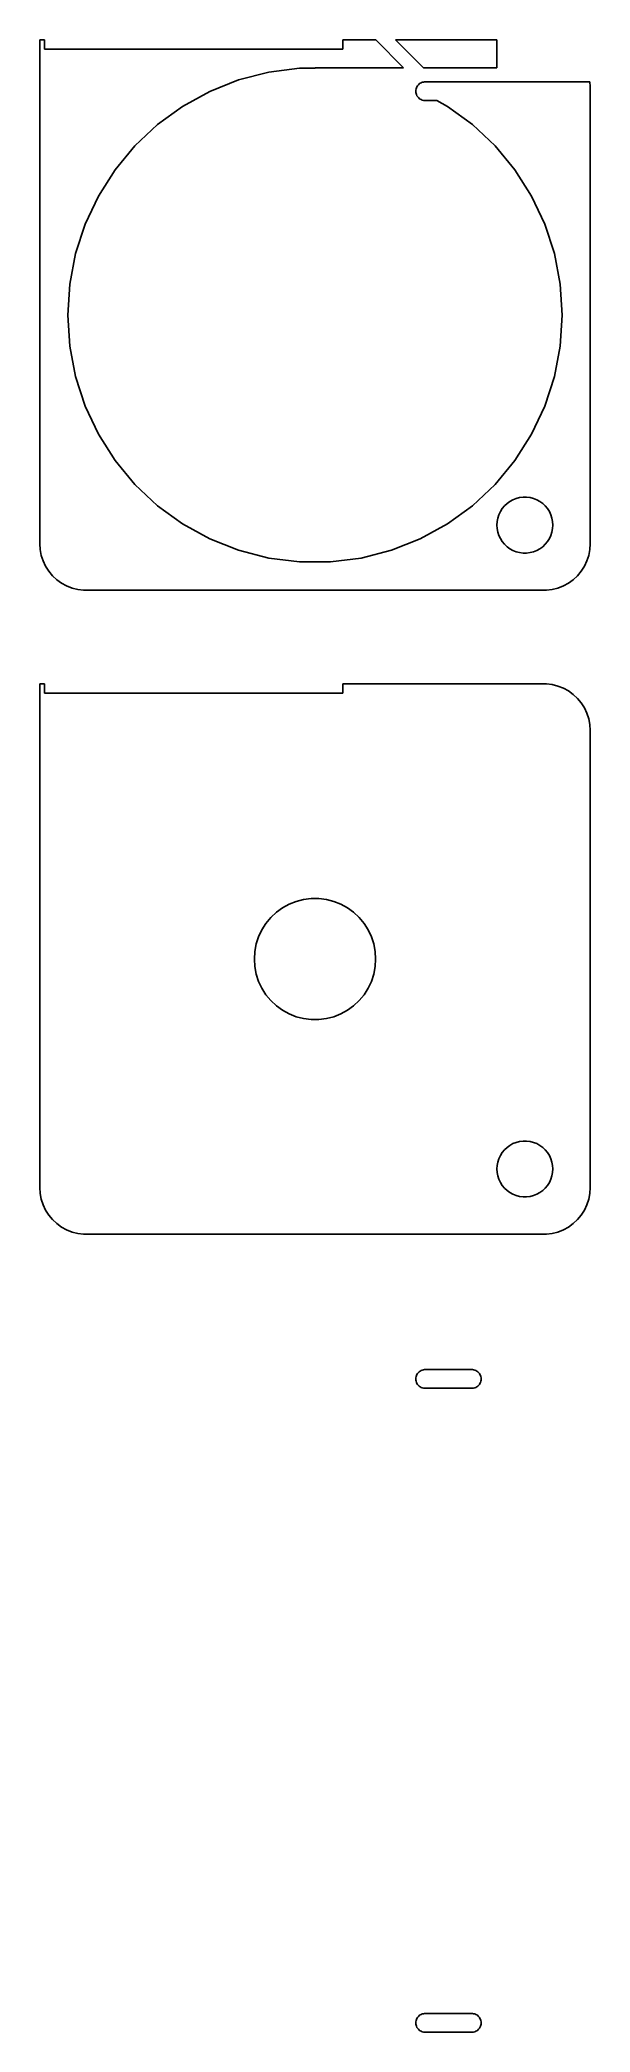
# Model space of a CAD drawing. Header units: metres. Extents: x -30 to 30, y 23 to 236.
import ezdxf

# ---------------------------------------------------------------- set-up
doc = ezdxf.new("R2010")
doc.units = ezdxf.units.M

msp = doc.modelspace()

# ---------------------------------------------------------------- linework, layer by layer
for p, q in [((-29, 236.5), (-29.5, 236.5)), ((-29.5, 236.5), (-29.5, 182.5)), ((-29, 235.5), (-29, 236.5)), ((3, 235.5), (-29, 235.5)), ((6.50986, 236.49), (3, 236.49)), ((3, 236.49), (3, 235.5)), ((9.49998, 233.5), (6.50986, 236.49)), ((19.5, 236.49), (8.63118, 236.49)), ((8.63118, 236.49), (11.6213, 233.5)), ((19.5, 233.5), (19.5, 236.49)), ((-8.18895, 232.203), (-4.96559, 233.031)), ((-4.96559, 233.031), (-1.66394, 233.448)), ((-1.66394, 233.448), (0, 233.448)), ((0, 233.448), (0, 233.5)), ((0, 233.5), (9.49998, 233.5)), ((11.6213, 233.5), (19.5, 233.5)), ((-14.1994, 229.375), (-11.2831, 230.978)), ((-11.2831, 230.978), (-8.18895, 232.203)), ((10.8189, 231.125), (10.811, 231)), ((10.811, 231), (10.8189, 230.875)), ((10.8424, 231.249), (10.8189, 231.125)), ((10.8189, 230.875), (10.8424, 230.751)), ((10.8812, 231.368), (10.8424, 231.249)), ((10.8424, 230.751), (10.8812, 230.632)), ((10.9347, 231.482), (10.8812, 231.368)), ((10.8812, 230.632), (10.9347, 230.518)), ((11.002, 231.588), (10.9347, 231.482)), ((11.082, 231.685), (11.002, 231.588)), ((11.1736, 231.771), (11.082, 231.685)), ((11.2752, 231.844), (11.1736, 231.771)), ((11.3852, 231.905), (11.2752, 231.844)), ((11.502, 231.951), (11.3852, 231.905)), ((11.6236, 231.982), (11.502, 231.951)), ((11.7482, 231.998), (11.6236, 231.982)), ((12.561, 231.998), (11.7482, 231.998)), ((29.4685, 232), (12.561, 232)), ((12.561, 232), (12.561, 231.998)), ((29.5, 231.5), (29.4685, 232)), ((29.5, 182.5), (29.5, 231.5)), ((-16.8917, 227.419), (-14.1994, 229.375)), ((10.9347, 230.518), (11.002, 230.412)), ((11.002, 230.412), (11.082, 230.315)), ((11.082, 230.315), (11.1736, 230.229)), ((11.1736, 230.229), (11.2752, 230.156)), ((11.2752, 230.156), (11.3852, 230.095)), ((11.3852, 230.095), (11.502, 230.049)), ((11.502, 230.049), (11.6236, 230.018)), ((11.6236, 230.018), (11.7482, 230.002)), ((11.7482, 230.002), (13.0584, 230.002)), ((13.0584, 230.002), (14.1994, 229.375)), ((14.1994, 229.375), (16.8917, 227.419)), ((-19.3177, 225.14), (-16.8917, 227.419)), ((16.8917, 227.419), (19.3177, 225.14)), ((-21.4389, 222.576), (-19.3177, 225.14)), ((19.3177, 225.14), (21.4389, 222.576)), ((-23.2221, 219.766), (-21.4389, 222.576)), ((21.4389, 222.576), (23.2221, 219.766)), ((-24.6391, 216.755), (-23.2221, 219.766)), ((23.2221, 219.766), (24.6391, 216.755)), ((-25.6674, 213.59), (-24.6391, 216.755)), ((24.6391, 216.755), (25.6674, 213.59)), ((-26.291, 210.321), (-25.6674, 213.59)), ((25.6674, 213.59), (26.291, 210.321)), ((-26.5, 207), (-26.291, 210.321)), ((26.291, 210.321), (26.5, 207)), ((-26.291, 203.679), (-26.5, 207)), ((26.5, 207), (26.291, 203.679)), ((-25.6674, 200.41), (-26.291, 203.679)), ((26.291, 203.679), (25.6674, 200.41)), ((-24.6391, 197.245), (-25.6674, 200.41)), ((25.6674, 200.41), (24.6391, 197.245)), ((-23.2221, 194.234), (-24.6391, 197.245)), ((24.6391, 197.245), (23.2221, 194.234)), ((-21.4389, 191.424), (-23.2221, 194.234)), ((23.2221, 194.234), (21.4389, 191.424)), ((-19.3177, 188.86), (-21.4389, 191.424)), ((21.4389, 191.424), (19.3177, 188.86)), ((-16.8917, 186.581), (-19.3177, 188.86)), ((19.3177, 188.86), (16.8917, 186.581)), ((-14.1994, 184.625), (-16.8917, 186.581)), ((16.8917, 186.581), (14.1994, 184.625)), ((19.7107, 185.604), (19.8711, 185.945)), ((19.8711, 185.945), (20.0729, 186.263)), ((20.0729, 186.263), (20.3131, 186.554)), ((20.3131, 186.554), (20.5877, 186.812)), ((20.5877, 186.812), (20.8925, 187.033)), ((20.8925, 187.033), (21.2227, 187.214)), ((21.2227, 187.214), (21.5729, 187.353)), ((21.5729, 187.353), (21.9379, 187.447)), ((21.9379, 187.447), (22.3116, 187.494)), ((22.3116, 187.494), (22.6884, 187.494)), ((22.6884, 187.494), (23.0621, 187.447)), ((23.0621, 187.447), (23.427, 187.353)), ((23.427, 187.353), (23.7773, 187.214)), ((23.7773, 187.214), (24.1075, 187.033)), ((24.1075, 187.033), (24.4123, 186.812)), ((24.4123, 186.812), (24.6869, 186.554)), ((24.6869, 186.554), (24.927, 186.263)), ((24.927, 186.263), (25.1289, 185.945)), ((25.1289, 185.945), (25.2893, 185.604)), ((-11.2831, 183.022), (-14.1994, 184.625)), ((14.1994, 184.625), (11.2831, 183.022)), ((19.5, 184.5), (19.5237, 184.876)), ((19.5237, 184.124), (19.5, 184.5)), ((19.5237, 184.876), (19.5942, 185.246)), ((19.5942, 183.754), (19.5237, 184.124)), ((19.5942, 185.246), (19.7107, 185.604)), ((19.7107, 183.396), (19.5942, 183.754)), ((25.2893, 185.604), (25.4057, 185.246)), ((25.4057, 183.754), (25.2893, 183.396)), ((25.4057, 185.246), (25.4763, 184.876)), ((25.4763, 184.124), (25.4057, 183.754)), ((25.4763, 184.876), (25.5, 184.5)), ((25.5, 184.5), (25.4763, 184.124)), ((-29.5, 182.5), (-29.4606, 181.873)), ((-29.4606, 181.873), (-29.3429, 181.257)), ((-8.18895, 181.797), (-11.2831, 183.022)), ((-4.96559, 180.969), (-8.18895, 181.797)), ((8.18895, 181.797), (4.96559, 180.969)), ((11.2831, 183.022), (8.18895, 181.797)), ((19.8711, 183.055), (19.7107, 183.396)), ((20.0729, 182.737), (19.8711, 183.055)), ((20.3131, 182.446), (20.0729, 182.737)), ((20.5877, 182.188), (20.3131, 182.446)), ((20.8925, 181.967), (20.5877, 182.188)), ((21.2227, 181.786), (20.8925, 181.967)), ((21.5729, 181.647), (21.2227, 181.786)), ((21.9379, 181.553), (21.5729, 181.647)), ((22.3116, 181.506), (21.9379, 181.553)), ((22.6884, 181.506), (22.3116, 181.506)), ((23.0621, 181.553), (22.6884, 181.506)), ((23.427, 181.647), (23.0621, 181.553)), ((23.7773, 181.786), (23.427, 181.647)), ((24.1075, 181.967), (23.7773, 181.786)), ((24.4123, 182.188), (24.1075, 181.967)), ((24.6869, 182.446), (24.4123, 182.188)), ((24.927, 182.737), (24.6869, 182.446)), ((25.1289, 183.055), (24.927, 182.737)), ((25.2893, 183.396), (25.1289, 183.055)), ((29.3429, 181.257), (29.4606, 181.873)), ((29.4606, 181.873), (29.5, 182.5)), ((-29.3429, 181.257), (-29.1489, 180.659)), ((-29.1489, 180.659), (-28.8815, 180.091)), ((-28.8815, 180.091), (-28.5451, 179.561)), ((-28.5451, 179.561), (-28.1448, 179.077)), ((-1.66394, 180.552), (-4.96559, 180.969)), ((1.66394, 180.552), (-1.66394, 180.552)), ((4.96559, 180.969), (1.66394, 180.552)), ((28.1448, 179.077), (28.5451, 179.561)), ((28.5451, 179.561), (28.8815, 180.091)), ((28.8815, 180.091), (29.1489, 180.659)), ((29.1489, 180.659), (29.3429, 181.257)), ((-28.1448, 179.077), (-27.6871, 178.647)), ((-27.6871, 178.647), (-27.1791, 178.278)), ((-27.1791, 178.278), (-26.6289, 177.976)), ((-26.6289, 177.976), (-26.0451, 177.745)), ((-26.0451, 177.745), (-25.4369, 177.589)), ((-25.4369, 177.589), (-24.8139, 177.51)), ((-24.8139, 177.51), (24.8139, 177.51)), ((24.8139, 177.51), (25.4369, 177.589)), ((25.4369, 177.589), (26.0451, 177.745)), ((26.0451, 177.745), (26.6289, 177.976)), ((26.6289, 177.976), (27.1791, 178.278)), ((27.1791, 178.278), (27.6871, 178.647)), ((27.6871, 178.647), (28.1448, 179.077)), ((-29, 167.5), (-29.5, 167.5)), ((-29.5, 167.5), (-29.5, 113.5)), ((-29, 166.5), (-29, 167.5)), ((24.8139, 167.49), (3, 167.49)), ((3, 167.49), (3, 166.5)), ((25.4369, 167.411), (24.8139, 167.49)), ((26.0451, 167.255), (25.4369, 167.411)), ((26.6289, 167.024), (26.0451, 167.255)), ((27.1791, 166.722), (26.6289, 167.024)), ((27.6871, 166.353), (27.1791, 166.722)), ((3, 166.5), (-29, 166.5)), ((28.1448, 165.923), (27.6871, 166.353)), ((28.5451, 165.439), (28.1448, 165.923)), ((28.8815, 164.909), (28.5451, 165.439)), ((29.1489, 164.341), (28.8815, 164.909)), ((29.3429, 163.743), (29.1489, 164.341)), ((29.4606, 163.127), (29.3429, 163.743)), ((29.5, 162.5), (29.4606, 163.127)), ((29.5, 113.5), (29.5, 162.5)), ((-4.14325, 143.008), (-3.48286, 143.488)), ((-3.48286, 143.488), (-2.76756, 143.881)), ((-2.76756, 143.881), (-2.00861, 144.182)), ((-2.00861, 144.182), (-1.21797, 144.385)), ((-1.21797, 144.385), (-0.40813, 144.487)), ((-0.40813, 144.487), (0.40813, 144.487)), ((0.40813, 144.487), (1.21797, 144.385)), ((1.21797, 144.385), (2.00861, 144.182)), ((2.00861, 144.182), (2.76756, 143.881)), ((2.76756, 143.881), (3.48286, 143.488)), ((3.48286, 143.488), (4.14325, 143.008)), ((-6.04353, 140.393), (-5.69598, 141.131)), ((-5.69598, 141.131), (-5.25861, 141.821)), ((-5.25861, 141.821), (-4.73828, 142.45)), ((-4.73828, 142.45), (-4.14325, 143.008)), ((4.14325, 143.008), (4.73828, 142.45)), ((4.73828, 142.45), (5.25861, 141.821)), ((5.25861, 141.821), (5.69598, 141.131)), ((5.69598, 141.131), (6.04353, 140.393)), ((-6.5, 138), (-6.44873, 138.815)), ((-6.44873, 138.815), (-6.29578, 139.616)), ((-6.29578, 139.616), (-6.04353, 140.393)), ((6.04353, 140.393), (6.29578, 139.616)), ((6.29578, 139.616), (6.44873, 138.815)), ((6.44873, 138.815), (6.5, 138)), ((-6.44873, 137.185), (-6.5, 138)), ((-6.29578, 136.384), (-6.44873, 137.185)), ((6.44873, 137.185), (6.29578, 136.384)), ((6.5, 138), (6.44873, 137.185)), ((-6.04353, 135.607), (-6.29578, 136.384)), ((-5.69598, 134.869), (-6.04353, 135.607)), ((-5.25861, 134.179), (-5.69598, 134.869)), ((5.69598, 134.869), (5.25861, 134.179)), ((6.04353, 135.607), (5.69598, 134.869)), ((6.29578, 136.384), (6.04353, 135.607)), ((-4.73828, 133.55), (-5.25861, 134.179)), ((-4.14325, 132.992), (-4.73828, 133.55)), ((-3.48286, 132.512), (-4.14325, 132.992)), ((-2.76756, 132.119), (-3.48286, 132.512)), ((3.48286, 132.512), (2.76756, 132.119)), ((4.14325, 132.992), (3.48286, 132.512)), ((4.73828, 133.55), (4.14325, 132.992)), ((5.25861, 134.179), (4.73828, 133.55)), ((-2.00861, 131.818), (-2.76756, 132.119)), ((-1.21797, 131.615), (-2.00861, 131.818)), ((-0.40813, 131.513), (-1.21797, 131.615)), ((0.40813, 131.513), (-0.40813, 131.513)), ((1.21797, 131.615), (0.40813, 131.513)), ((2.00861, 131.818), (1.21797, 131.615)), ((2.76756, 132.119), (2.00861, 131.818)), ((20.0729, 117.263), (20.3131, 117.554)), ((20.3131, 117.554), (20.5877, 117.812)), ((20.5877, 117.812), (20.8925, 118.033)), ((20.8925, 118.033), (21.2227, 118.214)), ((21.2227, 118.214), (21.5729, 118.353)), ((21.5729, 118.353), (21.9379, 118.447)), ((21.9379, 118.447), (22.3116, 118.494)), ((22.3116, 118.494), (22.6884, 118.494)), ((22.6884, 118.494), (23.0621, 118.447)), ((23.0621, 118.447), (23.427, 118.353)), ((23.427, 118.353), (23.7773, 118.214)), ((23.7773, 118.214), (24.1075, 118.033)), ((24.1075, 118.033), (24.4123, 117.812)), ((24.4123, 117.812), (24.6869, 117.554)), ((24.6869, 117.554), (24.927, 117.263)), ((19.5, 115.5), (19.5237, 115.876)), ((19.5237, 115.124), (19.5, 115.5)), ((19.5237, 115.876), (19.5942, 116.246)), ((19.5942, 116.246), (19.7107, 116.604)), ((19.7107, 116.604), (19.8711, 116.945)), ((19.8711, 116.945), (20.0729, 117.263)), ((24.927, 117.263), (25.1289, 116.945)), ((25.1289, 116.945), (25.2893, 116.604)), ((25.2893, 116.604), (25.4057, 116.246)), ((25.4057, 116.246), (25.4763, 115.876)), ((25.4763, 115.876), (25.5, 115.5)), ((25.5, 115.5), (25.4763, 115.124)), ((-29.5, 113.5), (-29.4606, 112.873)), ((19.5942, 114.754), (19.5237, 115.124)), ((19.7107, 114.396), (19.5942, 114.754)), ((19.8711, 114.055), (19.7107, 114.396)), ((20.0729, 113.737), (19.8711, 114.055)), ((20.3131, 113.446), (20.0729, 113.737)), ((20.5877, 113.188), (20.3131, 113.446)), ((20.8925, 112.967), (20.5877, 113.188)), ((24.4123, 113.188), (24.1075, 112.967)), ((24.6869, 113.446), (24.4123, 113.188)), ((24.927, 113.737), (24.6869, 113.446)), ((25.1289, 114.055), (24.927, 113.737)), ((25.2893, 114.396), (25.1289, 114.055)), ((25.4057, 114.754), (25.2893, 114.396)), ((25.4763, 115.124), (25.4057, 114.754)), ((29.4606, 112.873), (29.5, 113.5)), ((-29.4606, 112.873), (-29.3429, 112.257)), ((-29.3429, 112.257), (-29.1489, 111.659)), ((-29.1489, 111.659), (-28.8815, 111.091)), ((-28.8815, 111.091), (-28.5451, 110.561)), ((21.2227, 112.786), (20.8925, 112.967)), ((21.5729, 112.647), (21.2227, 112.786)), ((21.9379, 112.553), (21.5729, 112.647)), ((22.3116, 112.506), (21.9379, 112.553)), ((22.6884, 112.506), (22.3116, 112.506)), ((23.0621, 112.553), (22.6884, 112.506)), ((23.427, 112.647), (23.0621, 112.553)), ((23.7773, 112.786), (23.427, 112.647)), ((24.1075, 112.967), (23.7773, 112.786)), ((28.5451, 110.561), (28.8815, 111.091)), ((28.8815, 111.091), (29.1489, 111.659)), ((29.1489, 111.659), (29.3429, 112.257)), ((29.3429, 112.257), (29.4606, 112.873)), ((-28.5451, 110.561), (-28.1448, 110.077)), ((-28.1448, 110.077), (-27.6871, 109.647)), ((-27.6871, 109.647), (-27.1791, 109.278)), ((-27.1791, 109.278), (-26.6289, 108.976)), ((-26.6289, 108.976), (-26.0451, 108.745)), ((26.0451, 108.745), (26.6289, 108.976)), ((26.6289, 108.976), (27.1791, 109.278)), ((27.1791, 109.278), (27.6871, 109.647)), ((27.6871, 109.647), (28.1448, 110.077)), ((28.1448, 110.077), (28.5451, 110.561)), ((-26.0451, 108.745), (-25.4369, 108.589)), ((-25.4369, 108.589), (-24.8139, 108.51)), ((-24.8139, 108.51), (24.8139, 108.51)), ((24.8139, 108.51), (25.4369, 108.589)), ((25.4369, 108.589), (26.0451, 108.745)), ((11.502, 93.951), (11.3852, 93.9048)), ((11.6236, 93.9823), (11.502, 93.951)), ((11.7482, 93.998), (11.6236, 93.9823)), ((16.8738, 93.998), (11.7482, 93.998)), ((16.9984, 93.9823), (16.8738, 93.998)), ((17.12, 93.951), (16.9984, 93.9823)), ((17.2368, 93.9048), (17.12, 93.951)), ((10.8189, 93.1253), (10.811, 93)), ((10.811, 93), (10.8189, 92.8747)), ((10.8424, 93.2487), (10.8189, 93.1253)), ((10.8189, 92.8747), (10.8424, 92.7513)), ((10.8812, 93.3681), (10.8424, 93.2487)), ((10.8424, 92.7513), (10.8812, 92.6319)), ((10.9347, 93.4818), (10.8812, 93.3681)), ((10.8812, 92.6319), (10.9347, 92.5182)), ((11.002, 93.5878), (10.9347, 93.4818)), ((10.9347, 92.5182), (11.002, 92.4122)), ((11.082, 93.6845), (11.002, 93.5878)), ((11.002, 92.4122), (11.082, 92.3154)), ((11.1736, 93.7705), (11.082, 93.6845)), ((11.082, 92.3154), (11.1736, 92.2295)), ((11.2752, 93.8443), (11.1736, 93.7705)), ((11.1736, 92.2295), (11.2752, 92.1557)), ((11.3852, 93.9048), (11.2752, 93.8443)), ((11.2752, 92.1557), (11.3852, 92.0952)), ((11.3852, 92.0952), (11.502, 92.0489)), ((11.502, 92.0489), (11.6236, 92.0177)), ((11.6236, 92.0177), (11.7482, 92.002)), ((11.7482, 92.002), (16.8738, 92.002)), ((16.8738, 92.002), (16.9984, 92.0177)), ((16.9984, 92.0177), (17.12, 92.0489)), ((17.12, 92.0489), (17.2368, 92.0952)), ((17.3468, 93.8443), (17.2368, 93.9048)), ((17.2368, 92.0952), (17.3468, 92.1557)), ((17.4484, 93.7705), (17.3468, 93.8443)), ((17.3468, 92.1557), (17.4484, 92.2295)), ((17.54, 93.6845), (17.4484, 93.7705)), ((17.4484, 92.2295), (17.54, 92.3154)), ((17.62, 93.5878), (17.54, 93.6845)), ((17.54, 92.3154), (17.62, 92.4122)), ((17.6873, 93.4818), (17.62, 93.5878)), ((17.62, 92.4122), (17.6873, 92.5182)), ((17.7408, 93.3681), (17.6873, 93.4818)), ((17.6873, 92.5182), (17.7408, 92.6319)), ((17.7796, 93.2487), (17.7408, 93.3681)), ((17.7408, 92.6319), (17.7796, 92.7513)), ((17.8031, 93.1253), (17.7796, 93.2487)), ((17.7796, 92.7513), (17.8031, 92.8747)), ((17.811, 93), (17.8031, 93.1253)), ((17.8031, 92.8747), (17.811, 93)), ((10.8189, 24.1253), (10.811, 24)), ((10.811, 24), (10.8189, 23.8747)), ((10.8424, 24.2487), (10.8189, 24.1253)), ((10.8189, 23.8747), (10.8424, 23.7513)), ((10.8812, 24.3681), (10.8424, 24.2487)), ((10.8424, 23.7513), (10.8812, 23.6319)), ((10.9347, 24.4818), (10.8812, 24.3681)), ((10.8812, 23.6319), (10.9347, 23.5182)), ((11.002, 24.5878), (10.9347, 24.4818)), ((10.9347, 23.5182), (11.002, 23.4122)), ((11.082, 24.6845), (11.002, 24.5878)), ((11.1736, 24.7705), (11.082, 24.6845)), ((11.2752, 24.8443), (11.1736, 24.7705)), ((11.3852, 24.9048), (11.2752, 24.8443)), ((11.502, 24.951), (11.3852, 24.9048)), ((11.6236, 24.9823), (11.502, 24.951)), ((11.7482, 24.998), (11.6236, 24.9823)), ((16.8738, 24.998), (11.7482, 24.998)), ((16.9984, 24.9823), (16.8738, 24.998)), ((17.12, 24.951), (16.9984, 24.9823)), ((17.2368, 24.9048), (17.12, 24.951)), ((17.3468, 24.8443), (17.2368, 24.9048)), ((17.4484, 24.7705), (17.3468, 24.8443)), ((17.54, 24.6845), (17.4484, 24.7705)), ((17.62, 24.5878), (17.54, 24.6845)), ((17.6873, 24.4818), (17.62, 24.5878)), ((17.62, 23.4122), (17.6873, 23.5182)), ((17.7408, 24.3681), (17.6873, 24.4818)), ((17.6873, 23.5182), (17.7408, 23.6319)), ((17.7796, 24.2487), (17.7408, 24.3681)), ((17.7408, 23.6319), (17.7796, 23.7513)), ((17.8031, 24.1253), (17.7796, 24.2487)), ((17.7796, 23.7513), (17.8031, 23.8747)), ((17.811, 24), (17.8031, 24.1253)), ((17.8031, 23.8747), (17.811, 24)), ((11.002, 23.4122), (11.082, 23.3154)), ((11.082, 23.3154), (11.1736, 23.2295)), ((11.1736, 23.2295), (11.2752, 23.1557)), ((11.2752, 23.1557), (11.3852, 23.0952)), ((11.3852, 23.0952), (11.502, 23.0489)), ((11.502, 23.0489), (11.6236, 23.0177)), ((11.6236, 23.0177), (11.7482, 23.002)), ((11.7482, 23.002), (16.8738, 23.002)), ((16.8738, 23.002), (16.9984, 23.0177)), ((16.9984, 23.0177), (17.12, 23.0489)), ((17.12, 23.0489), (17.2368, 23.0952)), ((17.2368, 23.0952), (17.3468, 23.1557)), ((17.3468, 23.1557), (17.4484, 23.2295)), ((17.4484, 23.2295), (17.54, 23.3154)), ((17.54, 23.3154), (17.62, 23.4122))]:
    msp.add_line(p, q)

doc.saveas('drawing.dxf')
